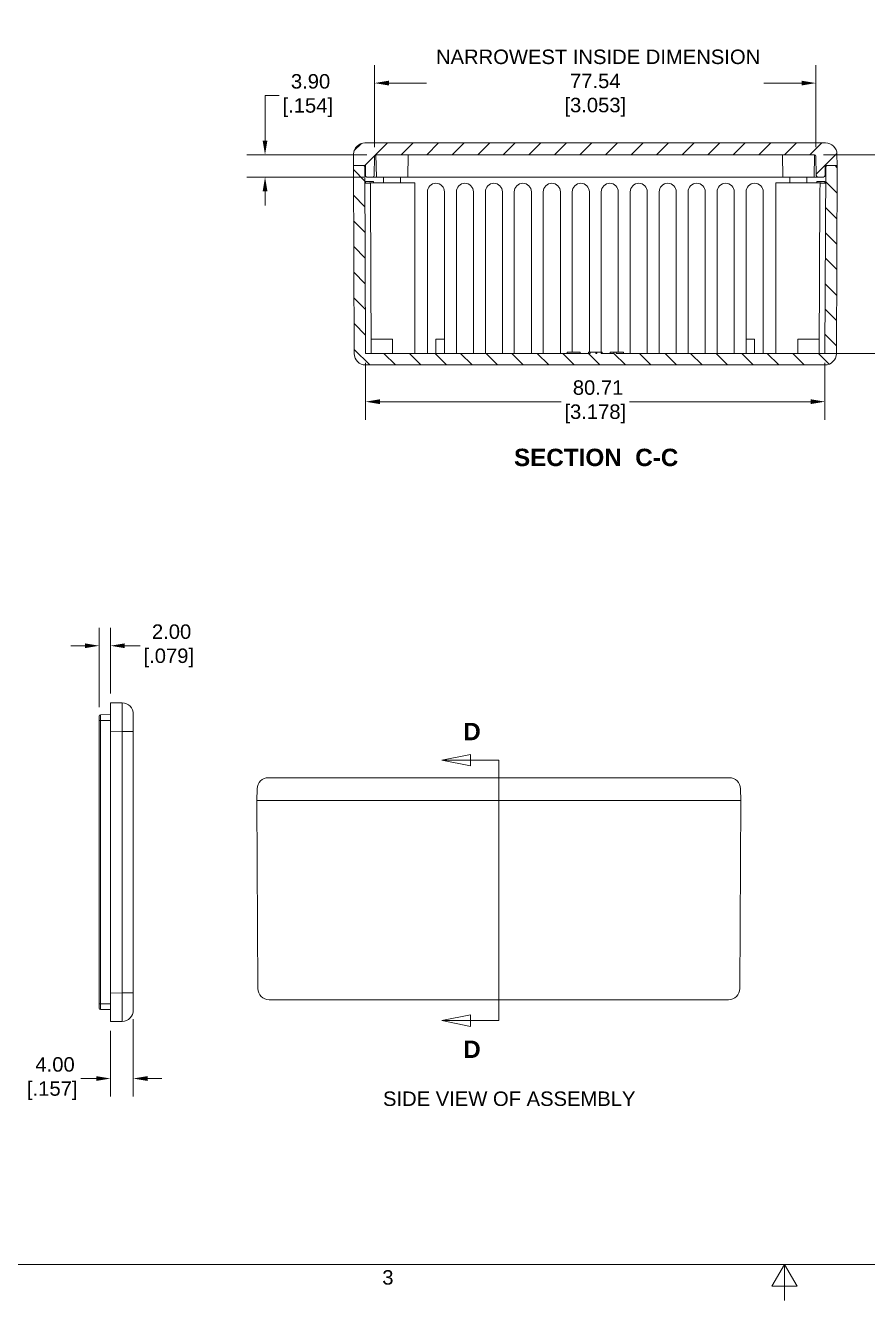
# Model space of a CAD drawing. Header units: millimetres. Extents: x 13 to 546, y 6 to 425.
# Drawn here: x 146 to 294, y 6.3 to 230.3 of the extents above; entities that cross this region are included whole.
import ezdxf

# ---------------------------------------------------------------- set-up
doc = ezdxf.new("R2010")
doc.units = ezdxf.units.MM
for name, color, linetype, lineweight in [('Dimension (ANSI)', 7, 'Continuous', 9), ('Hatch (ANSI)', 7, 'Continuous', 9), ('Section Line (ANSI)', 7, 'Continuous', 9), ('Sketch Geometry (ANSI)', 7, 'Continuous', 9), ('Symbol (ANSI)', 7, 'Continuous', 9), ('Visible (ANSI)', 7, 'Continuous', 18), ('Visible Narrow (ANSI)', 7, 'Continuous', 9)]:
    doc.layers.add(name, color=color, linetype=linetype, lineweight=lineweight)
doc.styles.add('Label Text (ANSI)', font='ARIALBD.TTF')
doc.styles.add('Note Text (ANSI)', font='ARIAL.TTF')
doc.dimstyles.new('Default - mm (ANSI)', dxfattribs={"dimtxt": 2.539999961853027, "dimasz": 2.5, "dimexe": 3.175, "dimexo": 1.6002, "dimgap": 0.7999999999999999, "dimtad": 0, "dimtih": 1, "dimtoh": 1, "dimrnd": 1e-08, "dimzin": 4, "dimdsep": 46, "dimtxsty": 'Note Text (ANSI)', "dimcen": 0.09, "dimdle": 10, "dimclrd": 256, "dimclre": 256, "dimclrt": 256, "dimadec": 1, "dimazin": 0, "dimtfac": 1.20000005631935, "dimtofl": 0, "dimtmove": 0, "dimatfit": 3, "dimfxl": 0, "dimtolj": 1, "dimtzin": 0, "dimlwd": -1, "dimlwe": -1, "dimarcsym": 0})

# ---------------------------------------------------------------- blocks, each defined once
blk = doc.blocks.new('*D18')
at = {"layer": 'Defpoints', "color": 0}
for p in [(158.9700714364892, 121.33115585639), (160.9700714364894, 111.330774994281), (158.9700714364892, 108.9501905486456)]:
    blk.add_point(p, dxfattribs=at)
at = {"layer": 'Dimension (ANSI)'}
for p, q in [((158.9700714364892, 110.5503905486456), (158.9700714364892, 124.50615585639)), ((160.9700714364894, 112.930974994281), (160.9700714364894, 124.50615585639)), ((156.4700714364892, 121.33115585639), (153.9700714364892, 121.33115585639)), ((163.4700714364894, 121.33115585639), (166.204026454356, 121.33115585639))]:
    blk.add_line(p, q, dxfattribs=at)
for points in [[(156.4700714364892, 121.7478225230567), (156.4700714364892, 120.9144891897234), (158.9700714364892, 121.33115585639)], [(163.4700714364894, 121.7478225230567), (163.4700714364894, 120.9144891897234), (160.9700714364894, 121.33115585639)]]:
    blk.add_solid(points, dxfattribs=at)
at = {"layer": 'Dimension (ANSI)', "insert": (171.2073278919109, 125.0808033671519), "char_height": 2.539999961853027, "attachment_point": 2, "style": 'Note Text (ANSI)'}
blk.add_mtext('\\A1; 2.00\\P[.079]', dxfattribs=at)
blk = doc.blocks.new('*D19')
at = {"layer": 'Defpoints', "color": 0}
for p in [(164.9700714364891, 57.36598978022524), (160.9700714364894, 55.33077499428099), (164.9700714364891, 45.33039413217196)]:
    blk.add_point(p, dxfattribs=at)
at = {"layer": 'Dimension (ANSI)'}
for p, q in [((164.9700714364891, 55.76578978022524), (164.9700714364891, 42.15539413217196)), ((160.9700714364894, 53.73057499428099), (160.9700714364894, 42.15539413217196)), ((158.4700714364894, 45.33039413217196), (155.7361164186229, 45.33039413217196)), ((167.4700714364891, 45.33039413217196), (169.9700714364891, 45.33039413217196))]:
    blk.add_line(p, q, dxfattribs=at)
for points in [[(158.4700714364894, 45.74706079883862), (158.4700714364894, 44.9137274655053), (160.9700714364894, 45.33039413217196)], [(167.4700714364891, 45.74706079883862), (167.4700714364891, 44.9137274655053), (164.9700714364891, 45.33039413217196)]]:
    blk.add_solid(points, dxfattribs=at)
at = {"layer": 'Dimension (ANSI)', "insert": (150.732814981068, 49.08004164293385), "char_height": 2.539999961853027, "attachment_point": 2, "style": 'Note Text (ANSI)'}
blk.add_mtext('\\A1; 4.00\\P[.157]', dxfattribs=at)
blk = doc.blocks.new('Borders Default Border')
at = {"layer": 'Sketch Geometry (ANSI)', "flags": 128}
for points in [[(19.04999971389771, 12.69999980926514), (19.04999971389771, 419.0999984741211), (539.7499847412109, 419.0999984741211), (539.7499847412109, 12.69999980926514), (19.04999971389771, 12.69999980926514)], [(279.4000053405762, 6.349999904632568), (279.4000053405762, 12.69999980926514), (277.2002983093262, 8.889999985694885), (281.5997123718262, 8.889999985694885), (279.4000053405762, 12.69999980926514)]]:
    blk.add_lwpolyline(points, dxfattribs=at)
at = {"layer": 'Symbol (ANSI)', "insert": (208.7200847970304, 9.10140845143795), "char_height": 2.540000081062317, "attachment_point": 7, "style": 'Note Text (ANSI)'}
blk.add_mtext('3', dxfattribs=at)
blk = doc.blocks.new('*D23')
at = {"layer": 'Defpoints', "color": 0}
for p in [(284.9207475586009, 220.1405672971089), (207.3785015893078, 207.2958417428826), (284.9207475586009, 207.2958417428826)]:
    blk.add_point(p, dxfattribs=at)
at = {"layer": 'Dimension (ANSI)'}
for p, q in [((207.3785015893078, 208.8960417428826), (207.3785015893078, 223.3155672971089)), ((284.9207475586009, 208.8960417428826), (284.9207475586009, 223.3155672971089)), ((209.8785015893078, 220.1405672971089), (216.5147341475294, 220.1405672971089)), ((282.4207475586009, 220.1405672971089), (275.7845150003794, 220.1405672971089))]:
    blk.add_line(p, q, dxfattribs=at)
for points in [[(209.8785015893078, 220.5572339637755), (209.8785015893078, 219.7239006304422), (207.3785015893078, 220.1405672971089)], [(282.4207475586009, 220.5572339637755), (282.4207475586009, 219.7239006304422), (284.9207475586009, 220.1405672971089)]]:
    blk.add_solid(points, dxfattribs=at)
at = {"layer": 'Dimension (ANSI)', "insert": (246.1496245739544, 226.0242074997869), "char_height": 2.539999961853027, "attachment_point": 2, "style": 'Note Text (ANSI)'}
blk.add_mtext('\\A1; {NARROWEST INSIDE DIMENSION\\P}77.54\\P[3.053]', dxfattribs=at)
blk = doc.blocks.new('*D24')
at = {"layer": 'Defpoints', "color": 0}
for p in [(205.7936341897773, 172.6414786412733), (286.5056149581314, 172.6414786412733), (286.5056149581314, 164.1908200306848)]:
    blk.add_point(p, dxfattribs=at)
at = {"layer": 'Dimension (ANSI)'}
for p, q in [((205.7936341897773, 171.0412786412733), (205.7936341897773, 161.0158200306848)), ((286.5056149581314, 171.0412786412733), (286.5056149581314, 161.0158200306848)), ((208.2936341897773, 164.1908200306848), (240.1596041880535, 164.1908200306848)), ((284.0056149581314, 164.1908200306848), (252.1396449598553, 164.1908200306848))]:
    blk.add_line(p, q, dxfattribs=at)
for points in [[(208.2936341897773, 164.6074866973515), (208.2936341897773, 163.7741533640182), (205.7936341897773, 164.1908200306848)], [(284.0056149581314, 164.6074866973515), (284.0056149581314, 163.7741533640182), (286.5056149581314, 164.1908200306848)]]:
    blk.add_solid(points, dxfattribs=at)
at = {"layer": 'Dimension (ANSI)', "insert": (246.1496245739544, 167.9404675414467), "char_height": 2.539999961853027, "attachment_point": 2, "style": 'Note Text (ANSI)'}
blk.add_mtext('\\A1; 80.71\\P[3.178]', dxfattribs=at)
blk = doc.blocks.new('*D25')
at = {"layer": 'Defpoints', "color": 0}
for p in [(284.6707856348119, 207.5414786412733), (277.8496245739544, 172.6414786412733), (312.6707856348119, 172.6414786412733)]:
    blk.add_point(p, dxfattribs=at)
at = {"layer": 'Dimension (ANSI)'}
for p, q in [((286.2709856348118, 207.5414786412733), (315.8457856348119, 207.5414786412733)), ((312.6707856348119, 205.0414786412733), (312.6707856348119, 199.4098979958097)), ((312.6707856348119, 175.1414786412733), (312.6707856348119, 186.0356871676383)), ((279.4498245739543, 172.6414786412733), (315.8457856348119, 172.6414786412733))]:
    blk.add_line(p, q, dxfattribs=at)
for points in [[(312.2541189681452, 205.0414786412733), (313.0874523014785, 205.0414786412733), (312.6707856348119, 207.5414786412733)], [(312.2541189681452, 175.1414786412733), (313.0874523014785, 175.1414786412733), (312.6707856348119, 172.6414786412733)]]:
    blk.add_solid(points, dxfattribs=at)
at = {"layer": 'Dimension (ANSI)', "insert": (312.6707856348118, 198.6098979958097), "char_height": 2.539999961853027, "attachment_point": 2, "style": 'Note Text (ANSI)'}
blk.add_mtext('\\A1; 34.90\\P[1.374]{\\PMax Inner Height}', dxfattribs=at)
blk = doc.blocks.new('*D28')
at = {"layer": 'Defpoints', "color": 0}
for p in [(207.6284635130969, 207.5414786412733), (188.1203534219758, 203.6414786412733), (207.069040128319, 203.6414786412733)]:
    blk.add_point(p, dxfattribs=at)
at = {"layer": 'Dimension (ANSI)'}
for p, q in [((188.1203534219758, 210.0414786412733), (188.1203534219758, 217.9694638676362)), ((188.1203534219758, 217.9694638676362), (190.6203534219758, 217.9694638676362)), ((206.0282635130969, 207.5414786412733), (184.9453534219757, 207.5414786412733)), ((205.468840128319, 203.6414786412733), (184.9453534219757, 203.6414786412733)), ((188.1203534219758, 201.1414786412733), (188.1203534219758, 198.6414786412733))]:
    blk.add_line(p, q, dxfattribs=at)
for points in [[(187.7036867553091, 210.0414786412733), (188.5370200886424, 210.0414786412733), (188.1203534219758, 207.5414786412733)], [(187.7036867553091, 201.1414786412733), (188.5370200886424, 201.1414786412733), (188.1203534219758, 203.6414786412733)]]:
    blk.add_solid(points, dxfattribs=at)
at = {"layer": 'Dimension (ANSI)', "insert": (195.6236548595306, 221.7191113783981), "char_height": 2.539999961853027, "attachment_point": 2, "style": 'Note Text (ANSI)'}
blk.add_mtext('\\A1; 3.90\\P[.154]', dxfattribs=at)
blk = doc.blocks.new('2dTransSection3')
at = {"layer": 'Section Line (ANSI)', "linetype": 'Continuous'}
for p, q in [((224.2006364982051, 102.2433105762301), (219.2006364982051, 101.2433105762301)), ((224.2006364982051, 101.2433105762301), (219.2006364982051, 101.2433105762301)), ((219.2006364982051, 101.2433105762301), (224.2006364982051, 100.2433105762301)), ((224.2006364982051, 100.2433105762301), (224.2006364982051, 102.2433105762301)), ((229.2006364982051, 101.2433105762301), (224.2006364982051, 101.2433105762301)), ((229.2006364982051, 101.2433105762301), (229.2006364982051, 99.84911465712416)), ((224.2006364982051, 56.49278492147486), (219.2006364982051, 55.49278492147486)), ((224.2006364982051, 54.49278492147486), (224.2006364982051, 56.49278492147486)), ((229.2006364982051, 56.88698084058083), (229.2006364982051, 55.49278492147486)), ((224.2006364982051, 55.49278492147486), (219.2006364982051, 55.49278492147486)), ((219.2006364982051, 55.49278492147486), (224.2006364982051, 54.49278492147486)), ((229.2006364982051, 55.49278492147486), (224.2006364982051, 55.49278492147486))]:
    blk.add_line(p, q, dxfattribs=at)
at = {"layer": 'Section Line (ANSI)'}
blk.add_line((229.2006364982051, 101.2433105762301), (229.2006364982051, 55.49278492147486), dxfattribs=at)
at = {"layer": 'Section Line (ANSI)', "linetype": 'Continuous', "flags": 128}
for points in [[(224.2006364982051, 102.2433093883156), (219.2006364982051, 101.2433103419899), (224.2006364982051, 100.2433112956642), (224.2006364982051, 102.2433093883156)], [(224.2006364982051, 56.49278439060441), (219.2006364982051, 55.49278534427873), (224.2006364982051, 54.49278391376725), (224.2006364982051, 56.49278439060441)]]:
    blk.add_lwpolyline(points, dxfattribs=at)
at = {"layer": 'Section Line (ANSI)'}
for points in [[(224.2006364982051, 102.2433093883156), (219.2006364982051, 101.2433103419899), (224.2006364982051, 100.2433112956642), (224.2006364982051, 102.2433093883156)], [(224.2006364982051, 56.49278439060441), (219.2006364982051, 55.49278534427873), (224.2006364982051, 54.49278391376725), (224.2006364982051, 56.49278439060441)]]:
    blk.add_solid(points, dxfattribs=at)
at = {"layer": 'Section Line (ANSI)', "char_height": 3.050000071525574, "attachment_point": 7, "style": 'Label Text (ANSI)'}
for insert in [(222.9448207948886, 104.7433105762301), (222.9448207948886, 48.94278484994929)]:
    blk.add_mtext('D', dxfattribs=dict(at, insert=insert))

msp = doc.modelspace()

# ---------------------------------------------------------------- hatches: boundary and pattern name
at = {"layer": 'Hatch (ANSI)'}
h = msp.add_hatch(dxfattribs=at)
h.set_pattern_fill('ANSI31', color=256, scale=25.4, style=0)
h.set_pattern_definition([(45, (0, 0), (-2.245064030267288, 2.245064030267288), [])])
edge = h.paths.add_edge_path()
edge.add_ellipse((286.6144097880101, 207.6414786412733), major_axis=(1.053565375285279, 1.700000000000017), ratio=1, start_angle=0, end_angle=31.78833061705124)
edge.add_line((286.6144097880101, 209.6414786412733), (284.6496245739544, 209.6414786412733))
edge.add_line((284.6496245739544, 209.6414786412733), (283.614866702541, 209.6414786412733))
edge.add_line((283.614866702541, 209.6414786412733), (282.3496245739544, 209.6414786412733))
edge.add_line((282.3496245739544, 209.6414786412733), (281.3496245739544, 209.6414786412733))
edge.add_line((281.3496245739544, 209.6414786412733), (279.0496245739544, 209.6414786412733))
edge.add_line((279.0496245739544, 209.6414786412733), (213.2496245739543, 209.6414786412733))
edge.add_line((213.2496245739543, 209.6414786412733), (210.9496245739543, 209.6414786412733))
edge.add_line((210.9496245739544, 209.6414786412733), (209.9496245739544, 209.6414786412733))
edge.add_line((209.9496245739544, 209.6414786412733), (208.6843824453678, 209.6414786412733))
edge.add_line((208.6843824453678, 209.6414786412733), (207.6496245739544, 209.6414786412733))
edge.add_line((207.6496245739544, 209.6414786412733), (205.6848393598986, 209.6414786412733))
edge.add_ellipse((205.6848393598986, 207.6414786412733), major_axis=(-8.881784197001252e-15, 2.000000000000021), ratio=1, start_angle=0, end_angle=31.78833061705119)
edge.add_ellipse((205.6848393598986, 207.6414786412733), major_axis=(-1.05356537528527, 1.700000000000006), ratio=1, start_angle=0, end_angle=57.21166938294846)
edge.add_line((203.6851439695859, 207.6763834541478), (203.6496245739544, 205.6414786412733))
edge.add_line((203.6496245739544, 205.6414786412733), (205.4007320705568, 205.6414786412733))
edge.add_line((205.4007320705568, 205.6414786412733), (205.7496245739543, 205.6414786412733))
edge.add_line((205.7496245739543, 205.6414786412733), (205.7802470958006, 203.887115539664))
edge.add_ellipse((206.0302090195897, 203.8914786412733), major_axis=(-0.2499619237891083, -0.00436310160933151), ratio=1, start_angle=0, end_angle=88.9999999999956)
edge.add_line((206.0302090195897, 203.6414786412733), (206.780094790957, 203.6414786412733))
edge.add_line((206.780094790957, 203.6414786412733), (207.069040128319, 203.6414786412733))
edge.add_ellipse((207.069040128319, 203.8914786412733), major_axis=(-7.393127621933545e-34, -0.2500000000000022), ratio=1, start_angle=1.694380040553517e-31, end_angle=88.99999999999936)
edge.add_line((207.3190020521081, 203.887115539664), (207.3496245739544, 205.6414786412733))
edge.add_line((207.3496245739544, 205.6414786412733), (207.3785015893078, 207.2958417428826))
edge.add_ellipse((207.6284635130969, 207.2914786412733), major_axis=(-0.2499619237890994, 0.004363101609325683), ratio=1, start_angle=273.75091816789325, end_angle=359.99999999999994, ccw=False)
edge.add_ellipse((207.6284635130969, 207.2914786412735), major_axis=(-0.01199853377832127, 0.2497119043759666), ratio=1, start_angle=357.2490818321056, end_angle=360, ccw=False)
edge.add_line((207.6284635130969, 207.5414786412733), (208.9496245739544, 207.5414786412733))
edge.add_line((208.9496245739544, 207.5414786412733), (209.1996245739544, 207.5414786412733))
edge.add_line((209.1996245739543, 207.5414786412733), (211.6996245739543, 207.5414786412733))
edge.add_line((211.6996245739543, 207.5414786412733), (211.9496245739543, 207.5414786412733))
edge.add_line((211.9496245739544, 207.5414786412733), (213.282789197318, 207.5414786412733))
edge.add_line((213.282789197318, 207.5414786412733), (279.0164599505908, 207.5414786412733))
edge.add_line((279.0164599505908, 207.5414786412733), (280.3496245739544, 207.5414786412733))
edge.add_line((280.3496245739544, 207.5414786412733), (280.5996245739544, 207.5414786412733))
edge.add_line((280.5996245739544, 207.5414786412733), (283.0996245739544, 207.5414786412733))
edge.add_line((283.0996245739544, 207.5414786412733), (283.3496245739544, 207.5414786412733))
edge.add_line((283.3496245739544, 207.5414786412733), (284.6707856348118, 207.5414786412733))
edge.add_ellipse((284.6707856348119, 207.2914786412734), major_axis=(-8.881784197001252e-15, 0.2499999999998956), ratio=1, start_angle=357.2490818321056, end_angle=360, ccw=False)
edge.add_ellipse((284.6707856348118, 207.2914786412733), major_axis=(0.01199853377833905, 0.2497119043761707), ratio=1, start_angle=273.7509181678958, end_angle=360, ccw=False)
edge.add_line((284.9207475586009, 207.2958417428826), (284.9496245739543, 205.6414786412733))
edge.add_line((284.9496245739543, 205.6414786412733), (284.9802470958006, 203.887115539664))
edge.add_ellipse((285.2302090195897, 203.8914786412733), major_axis=(-0.2499619237890994, -0.004363101609322908), ratio=1, start_angle=2.035554996136651e-13, end_angle=88.99999999999953)
edge.add_line((285.2302090195897, 203.6414786412733), (285.5191543569517, 203.6414786412733))
edge.add_line((285.5191543569517, 203.6414786412733), (286.269040128319, 203.6414786412733))
edge.add_ellipse((286.269040128319, 203.8914786412733), major_axis=(-7.39312762193344e-34, -0.2499999999999952), ratio=1, start_angle=1.69438004055354e-31, end_angle=89.00000000000136)
edge.add_line((286.5190020521081, 203.887115539664), (286.5496245739544, 205.6414786412733))
edge.add_line((286.5496245739544, 205.6414786412733), (286.8985170773519, 205.6414786412733))
edge.add_line((286.8985170773519, 205.6414786412733), (288.6496245739544, 205.6414786412733))
edge.add_line((288.6496245739544, 205.6414786412733), (288.6141051783229, 207.6763834541479))
edge.add_ellipse((286.6144097880101, 207.6414786412733), major_axis=(1.999695390312786, 0.03490481287456881), ratio=1, start_angle=0, end_angle=57.21166938294821)
h = msp.add_hatch(dxfattribs=at)
h.set_pattern_fill('ANSI31', color=256, scale=25.4, angle=-90, style=0)
h.set_pattern_definition([(315, (0, 0), (2.245064030267288, 2.245064030267288), [])])
edge = h.paths.add_edge_path()
edge.add_ellipse((286.5056149581314, 172.6414786412733), major_axis=(0, -1.999999999999997), ratio=1, start_angle=0, end_angle=89.75000000000009)
edge.add_line((288.5055959195729, 172.6327520227038), (288.6496245739543, 205.6414786412733))
edge.add_line((288.6496245739544, 205.6414786412733), (286.8985170773519, 205.6414786412733))
edge.add_ellipse((286.8985170773519, 205.3914786412733), major_axis=(0, 0.2499999999999989), ratio=1, start_angle=0, end_angle=89.75000000000009)
edge.add_line((286.6485194571717, 205.3925694685944), (286.6360792764319, 202.541508151039))
edge.add_line((286.6360792764319, 202.541508151039), (286.6295343125047, 201.0415224299579))
edge.add_line((286.6295343125047, 201.0415224299579), (286.5056149581314, 172.6414786412733))
edge.add_line((286.5056149581314, 172.6414786412733), (286.112355591615, 172.6414786412733))
edge.add_line((286.112355591615, 172.6414786412733), (285.8496245739544, 172.6414786412733))
edge.add_line((285.8496245739543, 172.6414786412733), (285.5056054387615, 172.6414786412733))
edge.add_line((285.5056054387616, 172.6414786412733), (285.4052488104285, 172.6414786412733))
edge.add_line((285.4052488104285, 172.6414786412733), (285.0914013957583, 172.6414786412733))
edge.add_line((285.0914013957583, 172.6414786412733), (285.0094210046281, 172.6414786412733))
edge.add_line((285.0094210046281, 172.6414786412733), (284.3023142234415, 172.6414786412733))
edge.add_line((284.3023142234416, 172.6414786412733), (282.5056149581314, 172.6414786412733))
edge.add_line((282.5056149581314, 172.6414786412733), (281.7556149581314, 172.6414786412733))
edge.add_line((281.7556149581314, 172.6414786412733), (277.8496245739544, 172.6414786412733))
edge.add_line((277.8496245739544, 172.6414786412733), (275.6496055326942, 172.6414786412733))
edge.add_line((275.6496055326942, 172.6414786412733), (274.1496055352146, 172.6414786412733))
edge.add_line((274.1496055352146, 172.6414786412733), (272.6496055352146, 172.6414786412733))
edge.add_line((272.6496055352146, 172.6414786412733), (270.5586999036032, 172.6414786412733))
edge.add_line((270.5586999036032, 172.6414786412733), (267.5586999036032, 172.6414786412733))
edge.add_line((267.5586999036032, 172.6414786412733), (265.4677942745123, 172.6414786412733))
edge.add_line((265.4677942745123, 172.6414786412733), (262.4677942745123, 172.6414786412733))
edge.add_line((262.4677942745123, 172.6414786412733), (260.3768886454214, 172.6414786412733))
edge.add_line((260.3768886454214, 172.6414786412733), (257.3768886454214, 172.6414786412733))
edge.add_line((257.3768886454214, 172.6414786412733), (255.2859830163305, 172.6414786412733))
edge.add_line((255.2859830163305, 172.6414786412733), (252.2859830163305, 172.6414786412733))
edge.add_line((252.2859830163305, 172.6414786412733), (251.0827863212727, 172.6414786412733))
edge.add_line((251.0827863212727, 172.6414786412733), (250.7640667044698, 172.6414786412733))
edge.add_line((250.7640667044699, 172.6414786412733), (250.1950773872396, 172.6414786412733))
edge.add_line((250.1950773872396, 172.6414786412733), (250.1806793357021, 172.6414786412733))
edge.add_line((250.1806793357022, 172.6414786412733), (249.9085561541044, 172.6414786412733))
edge.add_line((249.9085561541044, 172.6414786412733), (249.8173563005611, 172.6414786412733))
edge.add_line((249.8173563005611, 172.6414786412733), (249.8173563005611, 172.8914786412733))
edge.add_line((249.8173563005611, 172.8914786412733), (249.8023162818368, 172.8914786412733))
edge.add_line((249.8023162818368, 172.8914786412733), (249.4164977983386, 172.8914786412733))
edge.add_line((249.4164977983386, 172.8914786412733), (249.4164977983386, 172.6414786412733))
edge.add_line((249.4164977983386, 172.6414786412733), (248.7827862795494, 172.6414786412733))
edge.add_line((248.7827862795494, 172.6414786412733), (247.3424932773931, 172.6414786412733))
edge.add_line((247.3424932773931, 172.6414786412733), (247.3033522718209, 172.6414786412733))
edge.add_line((247.3033522718208, 172.6414786412733), (247.295896842188, 172.6414786412733))
edge.add_line((247.295896842188, 172.6414786412733), (247.1950773872396, 172.6414786412733))
edge.add_line((247.1950773872396, 172.6414786412733), (247.1896171986803, 172.6414786412733))
edge.add_line((247.1896171986803, 172.6414786412733), (247.1896171986803, 172.8914786412732))
edge.add_line((247.1896171986803, 172.8914786412733), (247.1262858180415, 172.8914786412733))
edge.add_line((247.1262858180415, 172.8914786412733), (247.0908725272857, 172.8914786412733))
edge.add_line((247.0908725272856, 172.8914786412733), (247.0256375179985, 172.8914786412733))
edge.add_line((247.0256375179985, 172.8914786412733), (246.9604025087114, 172.8914786412733))
edge.add_line((246.9604025087114, 172.8914786412733), (246.5484900214984, 172.8914786412733))
edge.add_line((246.5484900214984, 172.8914786412733), (246.4411971759762, 172.8914786412733))
edge.add_line((246.4411971750512, 172.8914786412733), (246.4411971750512, 172.6414786412733))
edge.add_line((246.4411971750512, 172.6414786412732), (246.2367402388429, 172.6414786412732))
edge.add_line((246.2367402388429, 172.6414786412732), (246.2367402388429, 172.8914786412733))
edge.add_line((246.2367402388429, 172.8914786412733), (246.2074041157971, 172.8914786412733))
edge.add_line((246.2074041157971, 172.8914786412733), (246.1104835305705, 172.8914786412733))
edge.add_line((246.1104835305705, 172.8914786412733), (246.0806618120393, 172.8914786412733))
edge.add_line((246.0806618120393, 172.8914786412733), (245.9856050842209, 172.8914786412733))
edge.add_line((245.9856050842209, 172.8914786412733), (245.9613749379142, 172.8914786412733))
edge.add_line((245.9613749379142, 172.8914786412733), (245.8253133471154, 172.8914786412733))
edge.add_line((245.8253133471154, 172.8914786412733), (245.4040815728614, 172.8914786412733))
edge.add_line((245.4040815728614, 172.8914786412733), (245.2810669839199, 172.8914786412733))
edge.add_line((245.2810669839199, 172.8914786412733), (245.2792031265117, 172.8914786412733))
edge.add_line((245.2792031265117, 172.8914786412733), (245.2499807984489, 172.8914786412733))
edge.add_line((245.2499807984489, 172.8914786412733), (245.2499807984489, 172.6414786412733))
edge.add_line((245.2499807984489, 172.6414786412733), (245.2307428338984, 172.6414786412733))
edge.add_line((245.2307428338984, 172.6414786412733), (245.217695832041, 172.6414786412733))
edge.add_line((245.217695832041, 172.6414786412733), (245.2139681172246, 172.6414786412733))
edge.add_line((245.2139681172246, 172.6414786412733), (245.1729632542441, 172.6414786412733))
edge.add_line((245.1729632542441, 172.6414786412733), (245.1041717581487, 172.6414786412733))
edge.add_line((245.1041717581487, 172.6414786412733), (245.0779065264257, 172.6414786412733))
edge.add_line((245.0779065264257, 172.6414786412733), (244.9958968004648, 172.6414786412733))
edge.add_line((244.9958968004648, 172.6414786412733), (244.9828497986074, 172.6414786412733))
edge.add_line((244.9828497986073, 172.6414786412733), (244.9511642226679, 172.6414786412733))
edge.add_line((244.9511642226679, 172.6414786412733), (244.9474365078515, 172.6414786412733))
edge.add_line((244.9474365078515, 172.6414786412733), (243.5090073631034, 172.6414786412733))
edge.add_line((243.5090073631034, 172.6414786412733), (243.3263493370994, 172.6414786412733))
edge.add_line((243.3263493370994, 172.6414786412733), (243.2741613296697, 172.6414786412733))
edge.add_line((243.2741613296697, 172.6414786412733), (243.2368841815057, 172.6414786412733))
edge.add_line((243.2368841815057, 172.6414786412733), (243.1921516037088, 172.6414786412733))
edge.add_line((243.1921516037088, 172.6414786412733), (243.1902877463006, 172.6414786412733))
edge.add_line((243.1902877463006, 172.6414786412733), (242.6069003775328, 172.6414786412733))
edge.add_line((242.6069003775328, 172.6414786412733), (242.3571434848336, 172.6414786412733))
edge.add_line((242.3571434848336, 172.6414786412733), (242.3347771959351, 172.6414786412733))
edge.add_line((242.3347771959351, 172.6414786412733), (242.2285373236675, 172.6414786412733))
edge.add_line((242.2285373236676, 172.6414786412733), (242.1041717581487, 172.6414786412733))
edge.add_line((242.1041717581487, 172.6414786412733), (241.8520381272104, 172.6414786412733))
edge.add_line((241.8520381272104, 172.6414786412733), (241.8427188401694, 172.6414786412733))
edge.add_line((241.8427188401694, 172.6414786412733), (241.6880186752884, 172.6414786412733))
edge.add_line((241.6880186752884, 172.6414786412733), (241.4811305029779, 172.6414786412733))
edge.add_line((241.4811305029779, 172.6414786412733), (241.4438533548138, 172.6414786412733))
edge.add_line((241.4438533548138, 172.6414786412733), (241.3935292047923, 172.6414786412733))
edge.add_line((241.3935292047923, 172.6414786412733), (241.2090073213801, 172.6414786412733))
edge.add_line((241.2090073213801, 172.6414786412733), (240.0132661290577, 172.6414786412733))
edge.add_line((240.0132661290578, 172.6414786412733), (237.0132661290578, 172.6414786412733))
edge.add_line((237.0132661290578, 172.6414786412733), (234.9223604999669, 172.6414786412733))
edge.add_line((234.9223604999668, 172.6414786412733), (231.9223604999668, 172.6414786412733))
edge.add_line((231.9223604999669, 172.6414786412733), (229.831454870876, 172.6414786412733))
edge.add_line((229.8314548708759, 172.6414786412733), (226.8314548708759, 172.6414786412733))
edge.add_line((226.8314548708759, 172.6414786412733), (224.740549241785, 172.6414786412733))
edge.add_line((224.740549241785, 172.6414786412733), (221.740549241785, 172.6414786412733))
edge.add_line((221.740549241785, 172.6414786412733), (219.6496436126941, 172.6414786412733))
edge.add_line((219.6496436126941, 172.6414786412733), (218.1496436126941, 172.6414786412733))
edge.add_line((218.1496436126941, 172.6414786412733), (216.6496436126941, 172.6414786412733))
edge.add_line((216.6496436126941, 172.6414786412733), (214.4496245739543, 172.6414786412733))
edge.add_line((214.4496245739544, 172.6414786412733), (210.5436341897773, 172.6414786412733))
edge.add_line((210.5436341897773, 172.6414786412733), (209.7936341897773, 172.6414786412733))
edge.add_line((209.7936341897773, 172.6414786412733), (207.9969349244672, 172.6414786412733))
edge.add_line((207.9969349244672, 172.6414786412733), (207.2898281432806, 172.6414786412733))
edge.add_line((207.2898281432806, 172.6414786412733), (207.2078477521504, 172.6414786412733))
edge.add_line((207.2078477521504, 172.6414786412733), (206.8940003374802, 172.6414786412733))
edge.add_line((206.8940003374803, 172.6414786412733), (206.7936437091472, 172.6414786412733))
edge.add_line((206.7936437091471, 172.6414786412733), (206.4496245739543, 172.6414786412733))
edge.add_line((206.4496245739544, 172.6414786412733), (206.1868935562937, 172.6414786412733))
edge.add_line((206.1868935562937, 172.6414786412733), (205.7936341897773, 172.6414786412733))
edge.add_line((205.7936341897773, 172.6414786412733), (205.7925433520721, 172.8914786412733))
edge.add_line((205.7925433520721, 172.8914786412733), (205.6697148354039, 201.0415224299579))
edge.add_line((205.669714835404, 201.0415224299579), (205.6631698714769, 202.541508151039))
edge.add_line((205.6631698714768, 202.541508151039), (205.650729690737, 205.3925694685945))
edge.add_ellipse((205.4007320705568, 205.3914786412733), major_axis=(0.249997620180187, 0.001090827321185603), ratio=1, start_angle=1.510142271608928e-13, end_angle=89.75000000000024)
edge.add_line((205.4007320705568, 205.6414786412733), (203.6496245739544, 205.6414786412733))
edge.add_line((203.6496245739544, 205.6414786412733), (203.7925243133323, 172.8914786412733))
edge.add_line((203.7925243133324, 172.8914786412733), (203.7936532283358, 172.6327520227038))
edge.add_ellipse((205.7936341897773, 172.6414786412733), major_axis=(-1.999980961441469, -0.00872661856949009), ratio=1, start_angle=0, end_angle=89.74999999999987)
edge.add_line((205.7936341897773, 170.6414786412733), (208.7936056319395, 170.6414786412733))
edge.add_line((208.7936056319395, 170.6414786412733), (245.2792031265117, 170.6414786412733))
edge.add_line((245.2792031265117, 170.6414786412733), (245.2810669839199, 170.6414786412733))
edge.add_line((245.2810669839199, 170.6414786412733), (245.4040815728614, 170.6414786412733))
edge.add_line((245.4040815728614, 170.6414786412733), (245.8253133471154, 170.6414786412733))
edge.add_line((245.8253133471154, 170.6414786412733), (246.1104835305705, 170.6414786412733))
edge.add_line((246.1104835305705, 170.6414786412733), (247.0256375179985, 170.6414786412733))
edge.add_line((247.0256375179985, 170.6414786412733), (249.4164977983387, 170.6414786412733))
edge.add_line((249.4164977983386, 170.6414786412733), (283.5056435159692, 170.6414786412733))
edge.add_line((283.5056435159692, 170.6414786412733), (286.5056149581314, 170.6414786412733))

# ---------------------------------------------------------------- linework, layer by layer
at = {"layer": 'Visible (ANSI)'}
for p, q in [((286.6144097880101, 209.6414786412733), (205.6848393598986, 209.6414786412733)), ((203.6851439695858, 207.6763834541478), (203.6496245739544, 205.6414786412733)), ((207.3190020521081, 203.887115539664), (207.3785015893078, 207.2958417428826)), ((207.6845347038108, 203.6414786412733), (207.6164649793186, 207.5411905456494)), ((207.6284635130969, 207.5414786412733), (284.6707856348118, 207.5414786412733)), ((213.2147144440979, 203.6414786412733), (213.282789197318, 207.5414786412733)), ((279.0845347038108, 203.6414786412733), (279.0164599505907, 207.5414786412733)), ((284.6147144440979, 203.6414786412733), (284.6827841685902, 207.5411905456494)), ((284.9207475586009, 207.2958417428826), (284.9802470958006, 203.887115539664)), ((288.6496245739544, 205.6414786412733), (288.6141051783229, 207.6763834541478)), ((205.4007320705568, 205.6414786412733), (203.6496245739544, 205.6414786412733)), ((203.6496245739544, 205.6414786412733), (203.7936532283358, 172.6327520227038)), ((203.6496245739544, 205.6414786412733), (205.7496245739543, 205.6414786412733)), ((205.7936341897773, 172.6414786412733), (205.650729690737, 205.3925694685944)), ((205.7496245739543, 205.6414786412733), (205.7802470958006, 203.887115539664)), ((286.6485194571717, 205.3925694685944), (286.5056149581314, 172.6414786412733)), ((286.5190020521081, 203.887115539664), (286.5496245739544, 205.6414786412733)), ((286.5496245739544, 205.6414786412733), (288.6496245739544, 205.6414786412733)), ((288.6496245739544, 205.6414786412733), (286.8985170773519, 205.6414786412733)), ((288.5055959195729, 172.6327520227038), (288.6496245739544, 205.6414786412733)), ((205.6631698714768, 202.541508151039), (206.6631603521976, 202.5458714603238)), ((207.2078477521504, 202.8414786412733), (205.7936341897773, 202.8414786412733)), ((205.7936341897773, 202.8414786412733), (205.7936341897773, 202.5420774126293)), ((206.0302090195897, 203.6414786412733), (207.069040128319, 203.6414786412733)), ((214.4496245739543, 202.6414786412733), (206.4496245739544, 202.6414786412733)), ((206.4496245739544, 202.5449397288105), (206.4496245739544, 202.6414786412733)), ((206.6631603521975, 202.5458714603238), (206.6697053161247, 201.0458857392426)), ((207.069040128319, 203.6414786412733), (207.6845347038108, 203.6414786412733)), ((207.2078477521504, 202.8414786412733), (207.2078477521504, 202.6414786412733)), ((213.2147144440979, 203.6414786412733), (207.6845347038108, 203.6414786412733)), ((208.9496245739544, 203.6414786412733), (208.9496245739544, 202.6414786412733)), ((211.9496245739543, 203.6414786412733), (211.9496245739543, 202.6414786412733)), ((213.2147144440979, 203.6414786412733), (279.0845347038108, 203.6414786412733)), ((214.4496245739543, 172.6414786412733), (214.4496245739543, 202.6414786412733)), ((277.8496245739544, 202.6414786412733), (285.8496245739543, 202.6414786412733)), ((277.8496245739544, 202.6414786412733), (277.8496245739544, 172.6414786412733)), ((284.6147144440979, 203.6414786412733), (279.0845347038108, 203.6414786412733)), ((280.3496245739544, 203.6414786412733), (280.3496245739544, 202.6414786412733)), ((283.3496245739543, 203.6414786412733), (283.3496245739543, 202.6414786412733)), ((284.6147144440979, 203.6414786412733), (285.2302090195897, 203.6414786412733)), ((285.0914013957583, 202.8414786412733), (286.5056149581314, 202.8414786412733)), ((285.0914013957583, 202.8414786412733), (285.0914013957583, 202.6414786412733)), ((285.2302090195897, 203.6414786412733), (286.269040128319, 203.6414786412733)), ((285.6360887957111, 202.5458714603238), (285.629543831784, 201.0458857392426)), ((285.6360887957111, 202.5458714603238), (286.6360792764319, 202.541508151039)), ((285.8496245739543, 202.6414786412733), (285.8496245739543, 202.5449397288105)), ((286.5056149581314, 202.8414786412733), (286.5056149581314, 202.5420774126293)), ((206.7936437091471, 172.6414786412733), (206.6697053161247, 201.0458857392426)), ((216.6496436126941, 172.6414786412733), (216.6496436126941, 201.0458857392426)), ((219.6496436126941, 201.0458857392426), (219.6496436126941, 175.1414786412733)), ((221.740549241785, 172.6414786412733), (221.740549241785, 201.0458857392426)), ((224.740549241785, 201.0458857392426), (224.740549241785, 172.6414786412733)), ((226.8314548708759, 172.6414786412733), (226.8314548708759, 201.0458857392426)), ((229.8314548708759, 201.0458857392426), (229.8314548708759, 172.6414786412733)), ((231.9223604999668, 172.6414786412733), (231.9223604999669, 201.0458857392426)), ((234.9223604999668, 201.0458857392426), (234.9223604999668, 172.6414786412733)), ((237.0132661290577, 172.6414786412733), (237.0132661290578, 201.0458857392426)), ((240.0132661290577, 201.0458857392426), (240.0132661290577, 172.6414786412733)), ((242.1041717581487, 172.8914786412733), (242.1041717581487, 201.0458857392426)), ((245.1041717581487, 201.0458857392426), (245.1041717581487, 172.8914786412733)), ((247.1950773872396, 172.8914786412733), (247.1950773872396, 201.0458857392426)), ((250.1950773872396, 201.0458857392426), (250.1950773872396, 172.8914786412733)), ((252.2859830163305, 172.6414786412733), (252.2859830163305, 201.0458857392426)), ((255.2859830163305, 201.0458857392426), (255.2859830163305, 172.6414786412733)), ((257.3768886454214, 172.6414786412733), (257.3768886454214, 201.0458857392426)), ((260.3768886454214, 201.0458857392426), (260.3768886454214, 172.6414786412733)), ((262.4677942745123, 172.6414786412733), (262.4677942745123, 201.0458857392426)), ((265.4677942745123, 201.0458857392426), (265.4677942745123, 172.6414786412733)), ((267.5586999036032, 172.6414786412733), (267.5586999036032, 201.0458857392426)), ((270.5586999036032, 201.0458857392426), (270.5586999036032, 172.6414786412733)), ((272.6496055326941, 175.1414786412733), (272.6496055326941, 201.0458857392426)), ((275.6496055326942, 201.0458857392426), (275.6496055326941, 172.6414786412733)), ((285.5056054387616, 172.6414786412733), (285.629543831784, 201.0458857392426)), ((206.7827353320954, 175.1414786412733), (209.7936341897773, 175.1414786412733)), ((210.5436341897773, 175.1414786412733), (209.7936341897773, 175.1414786412733)), ((210.5436341897773, 175.1414786412733), (210.5436341897773, 172.6414786412733)), ((218.1496436126941, 172.6414786412733), (218.1496436126941, 175.1414786412733)), ((219.6496436126941, 175.1414786412733), (218.1496436126941, 175.1414786412733)), ((219.6496436126941, 172.6414786412733), (219.6496436126941, 175.1414786412733)), ((272.6496055352146, 172.6414786412733), (272.6496055352146, 175.1414786412733)), ((272.6496055352146, 175.1414786412733), (274.1496055352146, 175.1414786412733)), ((274.1496055352146, 172.6414786412733), (274.1496055352146, 175.1414786412733)), ((281.7556149581314, 175.1414786412733), (282.5056149581314, 175.1414786412733)), ((281.7556149581314, 172.6414786412733), (281.7556149581314, 175.1414786412733)), ((285.5165138158133, 175.1414786412733), (282.5056149581314, 175.1414786412733)), ((245.2499807984489, 172.6414786412733), (205.7936341897773, 172.6414786412733)), ((241.2090073213801, 172.8914786412733), (243.5090073631034, 172.8914786412733)), ((241.2090073213801, 172.6414786412733), (241.2090073213801, 172.8914786412733)), ((243.5090073631034, 172.6414786412733), (243.5090073631034, 172.8914786412733)), ((244.9474365078515, 172.6414786412733), (244.9474365078515, 172.8914786412733)), ((244.9474365142667, 172.891477687599), (244.9511639652336, 172.891477687599)), ((244.9511642226679, 172.6414786412733), (244.9511642226679, 172.8914786412733)), ((244.951164188751, 172.891477687599), (245.2499808249557, 172.891477687599)), ((246.2367402392181, 172.8914786412733), (245.2499807984489, 172.8914786412733)), ((245.2499808249557, 172.891477687599), (245.2499808249557, 172.6414791181105)), ((246.2367402361268, 172.6414791181105), (246.2367402361268, 172.891477687599)), ((246.2367402268136, 172.891477687599), (246.4411965822363, 172.891477687599)), ((246.4411971750512, 172.6414786412732), (246.2367402388429, 172.6414786412732)), ((247.189617198681, 172.8914786412733), (246.4411971759762, 172.8914786412733)), ((246.4411971782827, 172.891477687599), (246.4411971782827, 172.6414791181105)), ((247.1896172193372, 172.6414791181105), (247.1896172193372, 172.891477687599)), ((247.1896172193372, 172.891477687599), (247.3424932984197, 172.891477687599)), ((249.4164977983386, 172.6414786412733), (247.1896171986803, 172.6414786412733)), ((247.3424932773931, 172.6414786412733), (247.3424932773931, 172.8914786412733)), ((248.7827862795494, 172.8914786412733), (249.4164977983386, 172.8914786412733)), ((248.7827862795494, 172.6414786412733), (248.7827862795494, 172.8914786412733)), ((249.8173563005611, 172.8914786412733), (249.4164977983386, 172.8914786412733)), ((249.4164977983386, 172.8914786412733), (249.4164977983386, 172.6414786412733)), ((249.8173563005611, 172.6414786412733), (249.8173563005611, 172.8914786412733)), ((249.8173563005611, 172.8914786412733), (251.0827863212727, 172.8914786412733)), ((286.5056149581314, 172.6414786412733), (249.8173563005611, 172.6414786412733)), ((251.0827863212727, 172.6414786412733), (251.0827863212727, 172.8914786412733)), ((205.7936341897773, 170.6414786412733), (286.5056149581314, 170.6414786412733)), ((163.0049762493632, 111.2952555986495), (160.9700714364887, 111.330774994281)), ((160.9700714364902, 106.331536518499), (160.9700714364887, 111.330774994281)), ((158.9700714364894, 108.2003047772783), (158.9700714364892, 108.9501905486456)), ((158.9700714364895, 108.2003047772783), (158.9700714364895, 58.46124521128365)), ((160.9700714364892, 109.230774994281), (159.2157083348799, 109.2001524724347)), ((164.9700714364886, 109.2955602083367), (164.9700714364896, 106.2960171228676)), ((160.9700714364902, 106.3315365184991), (160.9700714364902, 60.33001347006294)), ((164.9700714364895, 60.36553286569442), (164.9700714364895, 106.2960171228676)), ((188.7358512841493, 98.15628733498947), (191.7353943696185, 98.15628733498947)), ((266.6658786267917, 98.15628733498947), (191.7353943696185, 98.15628733498947)), ((266.6658786267917, 98.15628733498947), (269.6654217122609, 98.15628733498947)), ((186.7361558938366, 96.19119214786403), (186.7006364982051, 94.15628733498947)), ((186.7006364982051, 94.15628733498947), (186.7006365491739, 94.15628733498947)), ((186.7006364982051, 94.15628733498947), (186.8446651525865, 61.14756071641997)), ((191.699874973987, 94.15628733498947), (186.7006364982051, 94.15628733498947)), ((191.699874973987, 94.15628733498947), (191.7005889018088, 94.15628733498947)), ((191.6998749739871, 94.15628733498947), (266.7013980224231, 94.15628733498947)), ((266.7006840946014, 94.15628733498947), (191.7005889018087, 94.15628733498947)), ((266.7006840946013, 94.15628733498947), (266.7013980224231, 94.15628733498947)), ((271.7006364982051, 94.15628733498947), (266.7013980224232, 94.15628733498947)), ((271.5566078438236, 61.14756071641998), (271.7006364982051, 94.15628733498947)), ((271.7006364982051, 94.15628733498947), (271.6651171025736, 96.19119214786403)), ((271.7006364472362, 94.15628733498947), (271.7006364982051, 94.15628733498947)), ((158.9700714364892, 57.71135943991636), (158.9700714364894, 58.46124521128365)), ((160.9700714364887, 55.33077499428099), (160.9700714364902, 60.33001347006294)), ((164.9700714364896, 60.36553286569442), (164.9700714364886, 57.36598978022524)), ((191.8446175561902, 59.15628733498947), (188.844646114028, 59.15628733498947)), ((191.8446175561902, 59.15628733498947), (266.5566554402199, 59.15628733498947)), ((269.5566268823821, 59.15628733498947), (266.5566554402199, 59.15628733498947)), ((159.2157083348799, 57.46139751612726), (160.9700714364892, 57.430774994281)), ((160.9700714364887, 55.33077499428099), (163.0049762493632, 55.36629438991247))]:
    msp.add_line(p, q, dxfattribs=at)
for centre, radius, start, end in [((205.6848393598986, 207.6414786412733), 2.000000000000006, 90, 178.9999999999986), ((286.6144097880101, 207.6414786412733), 2.000000000000013, 0.9999999999999002, 90), ((207.6284635130969, 207.2914786412733), 0.2499999999999971, 90, 179.0000000000001), ((284.6707856348118, 207.2914786412733), 0.2500000000000022, 0.9999999999999002, 90), ((205.4007320705568, 205.3914786412733), 0.2500000000000032, 0.2500000000014094, 90), ((206.0302090195897, 203.8914786412733), 0.2500000000000107, 180.9999999999999, 270), ((207.069040128319, 203.8914786412733), 0.2500000000000022, 270, 359.0000000000001), ((285.2302090195897, 203.8914786412733), 0.2500000000000016, 180.9999999999999, 270), ((286.269040128319, 203.8914786412733), 0.2499999999999953, 270, 359.0000000000001), ((286.8985170773519, 205.3914786412733), 0.2499999999999989, 90, 179.7499999999986), ((205.7936341897773, 172.6414786412733), 1.999999999999999, 180.2499999999985, 270), ((286.5056149581314, 172.6414786412733), 1.999999999999997, 270, 359.7500000000015), ((162.9700714364887, 109.2955602083367), 2.000000000000008, 0, 88.99999999999986), ((159.2200714364892, 108.9501905486456), 0.2500000000000061, 91.00000000000007, 180), ((188.7358512841493, 96.15628733498946), 2.000000000000012, 90, 179.0000000000001), ((269.6654217122609, 96.15628733498946), 2.000000000000006, 1.000000000000629, 90), ((188.844646114028, 61.15628733498948), 2.000000000000008, 180.2499999999999, 269.999999999999), ((269.5566268823821, 61.15628733498946), 1.999999999999997, 270, 359.7500000000015), ((159.2200714364892, 57.71135943991636), 0.2499999999999971, 180, 268.9999999999998), ((162.9700714364887, 57.36598978022524), 2.000000000000003, 271.0000000000001, 0)]:
    msp.add_arc(centre, radius, start, end, dxfattribs=at)
for centre, major_axis, ratio, start_param, end_param in [((218.1496436126941, 201.0458857392426), (-1.500000000000008, -3.33066907387547e-15), 0.9999904807207346, 3.141592653589791, 6.283185307179584), ((223.2405492417851, 201.0458857392426), (-1.500000000000004, -9.99200722162641e-15), 0.9999904807207346, 3.141592653589786, 6.283185307179579), ((228.3314548708759, 201.0458857392426), (-1.500000000000006, -8.881784197001252e-15), 0.9999904807207344, 3.141592653589787, 6.28318530717958), ((233.4223604999669, 201.0458857392426), (-1.500000000000006, -8.881784197001252e-15), 0.9999904807207344, 3.141592653589787, 6.28318530717958), ((238.5132661290578, 201.0458857392426), (-1.500000000000006, -7.771561172376096e-15), 0.9999904807207344, 3.141592653589788, 6.283185307179581), ((243.6041717581487, 201.0458857392426), (-1.500000000000006, -7.771561172376096e-15), 0.9999904807207344, 3.141592653589788, 6.283185307179581), ((248.6950773872396, 201.0458857392426), (-1.500000000000006, -7.771561172376096e-15), 0.9999904807207344, 3.141592653589788, 6.283185307179581), ((253.7859830163305, 201.0458857392426), (-1.500000000000006, -7.771561172376096e-15), 0.9999904807207344, 3.141592653589788, 6.283185307179581), ((258.8768886454214, 201.0458857392426), (-1.500000000000006, -8.881784197001252e-15), 0.9999904807207344, 3.141592653589787, 6.28318530717958), ((263.9677942745123, 201.0458857392426), (-1.500000000000006, -8.881784197001252e-15), 0.9999904807207344, 3.141592653589787, 6.28318530717958), ((269.0586999036032, 201.0458857392426), (-1.500000000000004, -9.99200722162641e-15), 0.9999904807207346, 3.141592653589786, 6.283185307179579), ((274.1496055326941, 201.0458857392426), (-1.500000000000004, -9.99200722162641e-15), 0.9999904807207346, 3.141592653589786, 6.283185307179579)]:
    msp.add_ellipse(centre, major_axis=major_axis, ratio=ratio, start_param=start_param, end_param=end_param, dxfattribs=at)
at = {"layer": 'Visible Narrow (ANSI)'}
for p, q in [((158.9700714364895, 108.2003047772783), (159.2157083348802, 108.2003047772783)), ((159.2157083348802, 108.2003047772783), (160.9700714364895, 108.2309272991246)), ((159.2157083348802, 58.46124521128365), (159.2157083348802, 108.2003047772783)), ((160.9700714364902, 106.3315365184991), (163.0049762493647, 106.2960171228676)), ((164.9700714364895, 106.2960171228676), (163.0049762493647, 106.2960171228676)), ((163.0049762493647, 106.2960171228676), (163.0049762493647, 60.36553286569442)), ((158.9700714364895, 58.46124521128365), (159.2157083348802, 58.46124521128365)), ((160.9700714364895, 58.4306226894374), (159.2157083348802, 58.46124521128365)), ((163.0049762493647, 60.36553286569442), (160.9700714364902, 60.33001347006294)), ((164.9700714364896, 60.36553286569442), (163.0049762493647, 60.36553286569442))]:
    msp.add_line(p, q, dxfattribs=at)
for centre, major_axis, ratio, start_param, end_param in [((162.9700714364887, 106.295103224205), (-0.03490226214551116, -5.000152405607935), 0.00697913412412674, 1.571027818048762, 3.141519560474013), ((159.2200714364892, 108.2000763026127), (-0.004362852539438124, 1.000076172539036), 0.00436168976009221, 5.710126941238514e-05, 1.570548841569911), ((159.2200714364892, 58.46147368594929), (0.004362852539438567, 1.000076172539034), 0.004361689760092617, 1.571043814744659, 3.141535560493585), ((162.9700714364887, 60.36644676435697), (0.03490226214550757, -5.000152405607936), 0.006979134124126729, 7.309630196417061e-05, 1.57056483660323)]:
    msp.add_ellipse(centre, major_axis=major_axis, ratio=ratio, start_param=start_param, end_param=end_param, dxfattribs=at)

# ---------------------------------------------------------------- block references
msp.add_blockref('Borders Default Border', (0, 0))
at = {"layer": 'Section Line (ANSI)'}
msp.add_blockref('2dTransSection3', (0, 0), dxfattribs=at)

# ---------------------------------------------------------------- texts
at = {"layer": 'Symbol (ANSI)', "insert": (231.8684953237041, 152.8367390290655), "char_height": 3.050000071525574, "attachment_point": 7, "style": 'Label Text (ANSI)'}
msp.add_mtext('SECTION  C-C', dxfattribs=at)
at = {"layer": 'Symbol (ANSI)', "insert": (231.0280582189858, 43.05520367083368), "char_height": 2.540000081062317, "width": 44.37449932098389, "attachment_point": 2, "style": 'Note Text (ANSI)'}
msp.add_mtext('{SIDE VIEW OF ASSEMBLY}', dxfattribs=at)

# ---------------------------------------------------------------- dimensions: what is measured, and where the dimension line sits
at = {"layer": 'Dimension (ANSI)'}
for base, p1, p2, angle, text, override, picture, middle in [((284.9207475586009, 220.1405672971089), (207.3785015893078, 207.2958417428826), (284.9207475586009, 207.2958417428826), 180, ' {NARROWEST INSIDE DIMENSION\\P}<>\\X[3.053]', {"dimtih": 0, "dimtoh": 0, "dimdec": 2, "dimpost": '\\X', "dimtp": 0, "dimtm": -0, "dimtdec": 2, "dimatfit": 1, "dimtvp": -0.3333333333333334}, '*D23', (246.1496245739544, 220.1405672971089)), ((188.1203534219758, 203.6414786412733), (207.6284635130969, 207.5414786412733), (207.069040128319, 203.6414786412733), 270, ' <>\\X[.154]', {"dimdec": 2, "dimpost": '\\X', "dimtp": 0, "dimtm": -0, "dimtdec": 2, "dimatfit": 1, "dimtvp": -0.25}, '*D28', (195.6236548595306, 217.9694638676362)), ((312.6707856348119, 172.6414786412733), (284.6707856348119, 207.5414786412733), (277.8496245739544, 172.6414786412733), 270, ' <>\\X[1.374]{\\PMax Inner Height}', {"dimdec": 2, "dimpost": '\\X', "dimtp": 0, "dimtm": -0, "dimtdec": 2, "dimatfit": 1, "dimtvp": -0.3333333333333334}, '*D25', (312.6707856348118, 192.7227925817241)), ((286.5056149581314, 164.1908200306848), (205.7936341897773, 172.6414786412733), (286.5056149581314, 172.6414786412733), 180, ' <>\\X[3.178]', {"dimtih": 0, "dimtoh": 0, "dimdec": 2, "dimpost": '\\X', "dimtp": 0, "dimtm": -0, "dimtdec": 2, "dimatfit": 1, "dimtvp": -0.25}, '*D24', (246.1496245739544, 164.1908200306848)), ((158.9700714364892, 121.33115585639), (160.9700714364894, 111.330774994281), (158.9700714364892, 108.9501905486456), 180, ' <>\\X[.079]', {"dimtih": 0, "dimtoh": 0, "dimdec": 2, "dimpost": '\\X', "dimtp": 0, "dimtm": -0, "dimtdec": 2, "dimatfit": 1, "dimtvp": -0.25}, '*D18', (171.2073278919109, 121.33115585639)), ((164.9700714364891, 45.33039413217196), (160.9700714364894, 55.33077499428099), (164.9700714364891, 57.36598978022524), 180, ' <>\\X[.157]', {"dimtih": 0, "dimtoh": 0, "dimdec": 2, "dimpost": '\\X', "dimtp": 0, "dimtm": -0, "dimtdec": 2, "dimatfit": 1, "dimtvp": -0.25}, '*D19', (150.732814981068, 45.33039413217196))]:
    dim = msp.add_linear_dim(base=base, p1=p1, p2=p2, angle=angle, text=text, dimstyle='Default - mm (ANSI)', override=override, dxfattribs=at)
    dim.commit()
    dim.dimension.update_dxf_attribs({"geometry": picture, "text_midpoint": middle, "dimtype": 160})

doc.saveas('drawing.dxf')
